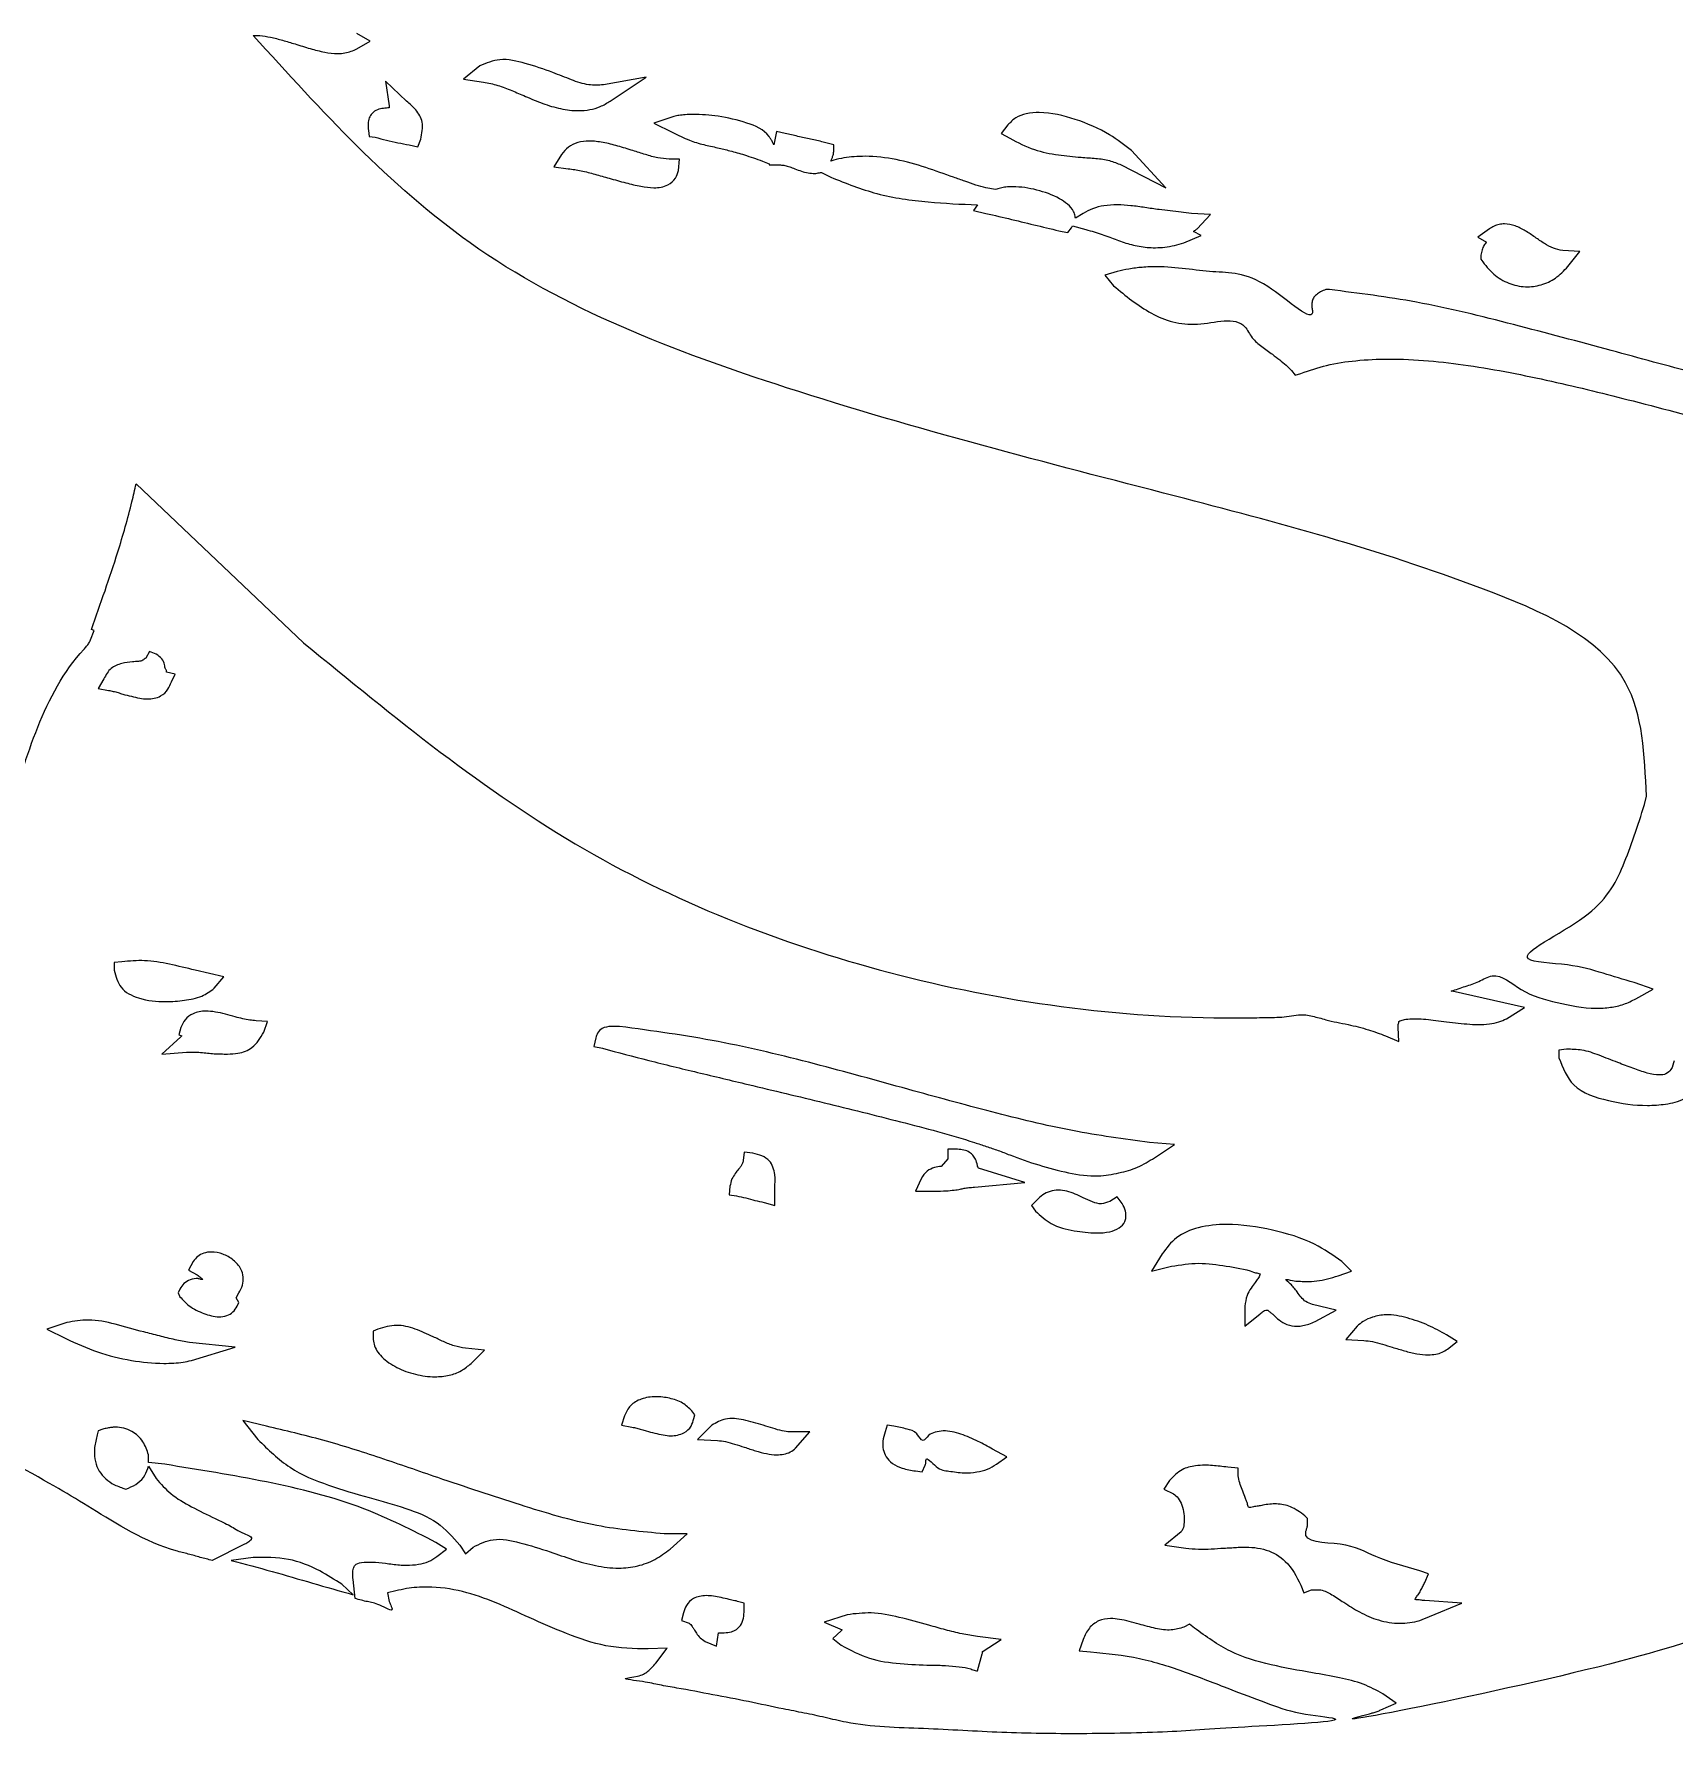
# Model space of a CAD drawing. Header units: inches. Extents: x 0.01 to 3.99, y 0.01 to 4.99.
# Drawn here: x 1.3158 to 1.5963, y 1.1398 to 1.4304 of the extents above; entities that cross this region are included whole.
import ezdxf

# ---------------------------------------------------------------- set-up
doc = ezdxf.new("R2010")
doc.units = ezdxf.units.IN
doc.layers.add('Logo', color=7, linetype='CONTINUOUS')

msp = doc.modelspace()

# ---------------------------------------------------------------- linework, layer by layer
at = {"layer": 'Logo', "color": 7}
for points in [[(1.35332, 1.430148), (1.354459, 1.430148)], [(1.371056, 1.42787), (1.373334, 1.429172), (1.371056, 1.430474)], [(1.392047, 1.424941), (1.38928, 1.422663), (1.392697, 1.422175)], [(1.379518, 1.418921), (1.375938, 1.422338), (1.376589, 1.418107), (1.376589, 1.417782)], [(1.414339, 1.418921), (1.420522, 1.422989), (1.4132, 1.421687)], [(1.425241, 1.416317), (1.421824, 1.415178), (1.425078, 1.413551)], [(1.373009, 1.413877), (1.373172, 1.4129), (1.374148, 1.412738)], [(1.380006, 1.411436), (1.38147, 1.411111), (1.381958, 1.412412)], [(1.444278, 1.413389), (1.442814, 1.413714), (1.442326, 1.411436)], [(1.482354, 1.414853), (1.481215, 1.413389)], [(1.481215, 1.413389), (1.482679, 1.412575)], [(1.40604, 1.409809), (1.404738, 1.407694), (1.407179, 1.407368)], [(1.452577, 1.410297), (1.452577, 1.411436), (1.450787, 1.411924)], [(1.501717, 1.408019), (1.509365, 1.404114), (1.503507, 1.41046)], [(1.426217, 1.408995), (1.424427, 1.408995)], [(1.426054, 1.407043), (1.426217, 1.408995)], [(1.440373, 1.40867), (1.441512, 1.408182), (1.441512, 1.408019), (1.443465, 1.408019)], [(1.450462, 1.406717), (1.452089, 1.405904)], [(1.452577, 1.408833), (1.452089, 1.40867)], [(1.480238, 1.403788), (1.478611, 1.404114)], [(1.477147, 1.401185), (1.476496, 1.400209), (1.478611, 1.39972)], [(1.495208, 1.39972), (1.493907, 1.398907)], [(1.514734, 1.397117), (1.517012, 1.399558), (1.513758, 1.39972)], [(1.491629, 1.396629), (1.492605, 1.396466), (1.493256, 1.39728), (1.493418, 1.397605), (1.495696, 1.396954)], [(1.512456, 1.394676), (1.515385, 1.395978), (1.514083, 1.396629)], [(1.564688, 1.397117), (1.562735, 1.395653), (1.5642, 1.394839)], [(1.563223, 1.392561), (1.563223, 1.39191), (1.563549, 1.391422)], [(1.578356, 1.390934), (1.580146, 1.393212), (1.577217, 1.393375)], [(1.501066, 1.389795), (1.498951, 1.389144), (1.500415, 1.387354)], [(1.537352, 1.386703), (1.537026, 1.386703), (1.536701, 1.386703)], [(1.530843, 1.372872), (1.531494, 1.372059), (1.53247, 1.372384)], [(1.333306, 1.353509), (1.361944, 1.326336)], [(1.325496, 1.326824), (1.326147, 1.328451), (1.325659, 1.328614)], [(1.336723, 1.324383), (1.335584, 1.324871), (1.334933, 1.323732)], [(1.327774, 1.320153), (1.326798, 1.318525)], [(1.339327, 1.319664), (1.339978, 1.320966), (1.338513, 1.321292)], [(1.326798, 1.318525), (1.328588, 1.3182)], [(1.591211, 1.298674), (1.591536, 1.300139)], [(1.330866, 1.271826), (1.329564, 1.271663), (1.329564, 1.270362)], [(1.346649, 1.26727), (1.348276, 1.269223), (1.343395, 1.270362)], [(1.589746, 1.26548), (1.592675, 1.267107), (1.589421, 1.268246)], [(1.567617, 1.262063), (1.570708, 1.264016), (1.558342, 1.266782), (1.558179, 1.266782)], [(1.35511, 1.259785), (1.355761, 1.261575), (1.353808, 1.261738)], [(1.340954, 1.260599), (1.340628, 1.259297), (1.341117, 1.259134), (1.340954, 1.258971), (1.3377, 1.256043), (1.34193, 1.256368)], [(1.411898, 1.258809), (1.411573, 1.257344), (1.413037, 1.257019)], [(1.415966, 1.260761), (1.415315, 1.260761), (1.414501, 1.260761)], [(1.546952, 1.259134), (1.54923, 1.258158), (1.549067, 1.260599)], [(1.577868, 1.256856), (1.576566, 1.256693), (1.576566, 1.255392)], [(1.507412, 1.238307), (1.510829, 1.240585), (1.506598, 1.24091)], [(1.438746, 1.23912), (1.437282, 1.239283), (1.437119, 1.237818)], [(1.47373, 1.239771), (1.472103, 1.239771), (1.472103, 1.238144), (1.470964, 1.236842)], [(1.485283, 1.234076), (1.47731, 1.236517)], [(1.434841, 1.233425), (1.434678, 1.231961), (1.43598, 1.231798)], [(1.440699, 1.230659), (1.442488, 1.230171), (1.442488, 1.232123), (1.442488, 1.2331)], [(1.467547, 1.234727), (1.46657, 1.232612), (1.469825, 1.232612)], [(1.476659, 1.233262), (1.485283, 1.234076)], [(1.487235, 1.230984), (1.486422, 1.230171), (1.487073, 1.229195)], [(1.50188, 1.230496), (1.501066, 1.231635), (1.499764, 1.230822)], [(1.343069, 1.220571), (1.342256, 1.219106), (1.34372, 1.218293)], [(1.508714, 1.221872), (1.506924, 1.218943)], [(1.538816, 1.21813), (1.541094, 1.218943), (1.539467, 1.220571)], [(1.506924, 1.218943), (1.510341, 1.219757)], [(1.525473, 1.218455), (1.525311, 1.217967)], [(1.340791, 1.215852), (1.340466, 1.215201), (1.340791, 1.21455)], [(1.350391, 1.214387), (1.35088, 1.215201)], [(1.350554, 1.212923), (1.35088, 1.213574), (1.350391, 1.214387), (1.350391, 1.214387)], [(1.52287, 1.212923), (1.52287, 1.209506), (1.525473, 1.211621)], [(1.534911, 1.210319), (1.538491, 1.212272), (1.534423, 1.213248)], [(1.321428, 1.210157), (1.318011, 1.209018), (1.321265, 1.207391)], [(1.374636, 1.209018), (1.373822, 1.208692), (1.373822, 1.207553)], [(1.54207, 1.209506), (1.540118, 1.207228), (1.543209, 1.207065)], [(1.350229, 1.205926), (1.342418, 1.20674)], [(1.342744, 1.203648), (1.350229, 1.205926)], [(1.557528, 1.205601), (1.559156, 1.206902), (1.557366, 1.208041)], [(1.390582, 1.20316), (1.39286, 1.205438), (1.389606, 1.205763)], [(1.428658, 1.193722), (1.42882, 1.194373), (1.428332, 1.195024)], [(1.327611, 1.191933), (1.326798, 1.191607), (1.326635, 1.190956)], [(1.355598, 1.192421), (1.35153, 1.193397), (1.354134, 1.190143)], [(1.416779, 1.194211), (1.416291, 1.192583), (1.418081, 1.192258)], [(1.431749, 1.192583), (1.429309, 1.190143), (1.432726, 1.18998)], [(1.448509, 1.191444), (1.445092, 1.191444)], [(1.446068, 1.188678), (1.448509, 1.191444)], [(1.462828, 1.192421), (1.461689, 1.192583), (1.461363, 1.191444)], [(1.482191, 1.187214), (1.47975, 1.188516)], [(1.338188, 1.185912), (1.335422, 1.186238), (1.335422, 1.187539)], [(1.335422, 1.185587), (1.336723, 1.183471)], [(1.46657, 1.184773), (1.467709, 1.18461), (1.468198, 1.185749)], [(1.480401, 1.185912), (1.482191, 1.187214)], [(1.510015, 1.183146), (1.509039, 1.181682), (1.510666, 1.180868)], [(1.521731, 1.18396), (1.521731, 1.185261), (1.519941, 1.185424)], [(1.331028, 1.181844), (1.331516, 1.181682), (1.332005, 1.181844)], [(1.533609, 1.175986), (1.533609, 1.176637), (1.533121, 1.177126)], [(1.427519, 1.174034), (1.423613, 1.174034)], [(1.42459, 1.17143), (1.427519, 1.174034)], [(1.511968, 1.174359), (1.509202, 1.172081), (1.512782, 1.171593)], [(1.351856, 1.172244), (1.346324, 1.169478)], [(1.384724, 1.170129), (1.386352, 1.17143), (1.384562, 1.172569)], [(1.38863, 1.172081), (1.389606, 1.170617), (1.390908, 1.171756)], [(1.35332, 1.169966), (1.349578, 1.169478)], [(1.370405, 1.16362), (1.368453, 1.16541)], [(1.370731, 1.162969), (1.370405, 1.166224)], [(1.53247, 1.165247), (1.532958, 1.163946), (1.53426, 1.164434)], [(1.553623, 1.165735), (1.554274, 1.1672), (1.55281, 1.167688)], [(1.377728, 1.164271), (1.376263, 1.163946), (1.376589, 1.162481)], [(1.437282, 1.161017), (1.437282, 1.162156), (1.436143, 1.162481)], [(1.559969, 1.162156), (1.553623, 1.162644)], [(1.426868, 1.160529), (1.426542, 1.159227), (1.427844, 1.158739)], [(1.454855, 1.160203), (1.45095, 1.158901), (1.454041, 1.1576), (1.453879, 1.157437), (1.452414, 1.156135), (1.453879, 1.154996)], [(1.554437, 1.159878), (1.559969, 1.162156)], [(1.43061, 1.155647), (1.432563, 1.154833), (1.432888, 1.157111), (1.433865, 1.157111)], [(1.514246, 1.157925), (1.513432, 1.158576), (1.512456, 1.158088)], [(1.422149, 1.151905), (1.424102, 1.154508), (1.420847, 1.154345)], [(1.47796, 1.153857), (1.481215, 1.155972), (1.477147, 1.156461)], [(1.495208, 1.155972), (1.494557, 1.15402), (1.49651, 1.153857)], [(1.477147, 1.150603), (1.47796, 1.153532)], [(1.546138, 1.143932), (1.548742, 1.145071), (1.546464, 1.146698)]]:
    msp.add_lwpolyline(points, dxfattribs=at)
for points in [[(1.379518, 1.418921)], [(1.399857, 1.419735)], [(1.350229, 1.262388)], [(1.507412, 1.238307)], [(1.50188, 1.230496)], [(1.54207, 1.209506)], [(1.338025, 1.20316)], [(1.35332, 1.169966)], [(1.437282, 1.161017)], [(1.47796, 1.153857)]]:
    msp.add_lwpolyline(points, close=True, dxfattribs=at)
for points, knots in [([(1.386514, 1.530544), (1.386463, 1.530638), (1.386369, 1.53081), (1.386201, 1.531021), (1.384754, 1.532422), (1.392302, 1.529904), (1.395461, 1.52908), (1.399418, 1.527447), (1.40216, 1.526303), (1.404224, 1.525473), (1.41172, 1.522688), (1.42549, 1.518991), (1.445567, 1.514572), (1.465411, 1.510871), (1.484082, 1.507426), (1.500776, 1.503869), (1.51669, 1.499821), (1.532744, 1.492734), (1.552984, 1.487261), (1.587397, 1.47896), (1.636255, 1.465623), (1.67241, 1.45349), (1.736041, 1.41252), (1.700422, 1.4229), (1.684468, 1.425839), (1.67226, 1.428481), (1.66606, 1.429823)], [0, 0, 0, 0, 0.000321, 0.000583, 0.000818, 0.006044, 0.010877, 0.015603, 0.01773, 0.019923, 0.022252, 0.041737, 0.062576, 0.083949, 0.102283, 0.119526, 0.135178, 0.151411, 0.172055, 0.197747, 0.25909, 0.311328, 0.355727, 0.373283, 0.391342, 0.409982, 0.409982, 0.409982, 0.409982]), ([(1.591536, 1.300139), (1.591235, 1.307135), (1.590489, 1.324464), (1.554183, 1.340128), (1.507165, 1.352453), (1.44733, 1.367717), (1.390086, 1.38958), (1.364956, 1.41731), (1.35332, 1.430148)], [0, 0, 0, 0, 0.019688, 0.048767, 0.103812, 0.172827, 0.232333, 0.28364, 0.28364, 0.28364, 0.28364]), ([(1.354459, 1.430148), (1.355066, 1.430057), (1.356376, 1.429858), (1.358375, 1.429316), (1.360632, 1.428645), (1.36301, 1.42789), (1.36544, 1.42727), (1.367446, 1.427), (1.368976, 1.427118), (1.370073, 1.42741), (1.370731, 1.427718), (1.371056, 1.42787)], [0, 0, 0, 0, 0.00184, 0.003972, 0.006203, 0.008905, 0.011454, 0.013727, 0.014936, 0.016034, 0.017111, 0.017111, 0.017111, 0.017111]), ([(1.4132, 1.421687), (1.412364, 1.421656), (1.410486, 1.421587), (1.407611, 1.422566), (1.404091, 1.424046), (1.400088, 1.425358), (1.395701, 1.426429), (1.393178, 1.425402), (1.392047, 1.424941)], [0, 0, 0, 0, 0.002489, 0.005599, 0.008974, 0.013955, 0.018368, 0.021952, 0.021952, 0.021952, 0.021952]), ([(1.392697, 1.422175), (1.393516, 1.422013), (1.395172, 1.421684), (1.397529, 1.420743), (1.399084, 1.420069), (1.399857, 1.419735)], [0, 0, 0, 0, 0.002498, 0.005055, 0.007585, 0.007585, 0.007585, 0.007585]), ([(1.381958, 1.412412), (1.38217, 1.4134), (1.382552, 1.415178), (1.38125, 1.417489), (1.380083, 1.418453), (1.379518, 1.418921)], [0, 0, 0, 0, 0.002926, 0.005268, 0.007473, 0.007473, 0.007473, 0.007473]), ([(1.399857, 1.419735), (1.400842, 1.419312), (1.4028, 1.418471), (1.405839, 1.417558), (1.408569, 1.41721), (1.410863, 1.4174), (1.412711, 1.417921), (1.413791, 1.418584), (1.414339, 1.418921)], [0, 0, 0, 0, 0.003214, 0.00639, 0.009494, 0.0114, 0.013267, 0.015187, 0.015187, 0.015187, 0.015187]), ([(1.376589, 1.417782), (1.376252, 1.417748), (1.375574, 1.417679), (1.374507, 1.417535), (1.373664, 1.416893), (1.373092, 1.416044), (1.372909, 1.415002), (1.372974, 1.414274), (1.373009, 1.413877)], [0, 0, 0, 0, 0.001018, 0.002054, 0.003168, 0.004074, 0.005071, 0.006265, 0.006265, 0.006265, 0.006265]), ([(1.442326, 1.411436), (1.44226, 1.411601), (1.442124, 1.411941), (1.441828, 1.412417), (1.440849, 1.413998), (1.437487, 1.415405), (1.433091, 1.416391), (1.429498, 1.416685), (1.427262, 1.416617), (1.426176, 1.416495), (1.425533, 1.416373), (1.425241, 1.416317)], [0, 0, 0, 0, 0.000532, 0.001096, 0.001679, 0.006083, 0.011146, 0.015472, 0.016787, 0.017855, 0.018748, 0.018748, 0.018748, 0.018748]), ([(1.503507, 1.41046), (1.50228, 1.411408), (1.499353, 1.413671), (1.493992, 1.415922), (1.48907, 1.417147), (1.485595, 1.416853), (1.483657, 1.416194), (1.48278, 1.415291), (1.482354, 1.414853)], [0, 0, 0, 0, 0.004634, 0.01106, 0.017325, 0.01956, 0.02148, 0.02329, 0.02329, 0.02329, 0.02329]), ([(1.374148, 1.412738), (1.374798, 1.412576), (1.376097, 1.412252), (1.378045, 1.411794), (1.379354, 1.411555), (1.380006, 1.411436)], [0, 0, 0, 0, 0.002011, 0.004014, 0.006002, 0.006002, 0.006002, 0.006002]), ([(1.425078, 1.413551), (1.426005, 1.413095), (1.427703, 1.41226), (1.43029, 1.411441), (1.432638, 1.410991), (1.434957, 1.410398), (1.437528, 1.409704), (1.439356, 1.40904), (1.440373, 1.40867)], [0, 0, 0, 0, 0.003096, 0.005671, 0.008109, 0.010264, 0.012849, 0.016095, 0.016095, 0.016095, 0.016095]), ([(1.450787, 1.411924), (1.450068, 1.412088), (1.448619, 1.412417), (1.446447, 1.412895), (1.444997, 1.413225), (1.444278, 1.413389)], [0, 0, 0, 0, 0.002212, 0.004459, 0.006671, 0.006671, 0.006671, 0.006671]), ([(1.482679, 1.412575), (1.484057, 1.411858), (1.486684, 1.410491), (1.490895, 1.409682), (1.494427, 1.409336), (1.497348, 1.409159), (1.499684, 1.408873), (1.501062, 1.408294), (1.501717, 1.408019)], [0, 0, 0, 0, 0.004633, 0.008838, 0.012747, 0.015285, 0.017629, 0.01975, 0.01975, 0.01975, 0.01975]), ([(1.424427, 1.408995), (1.42378, 1.409053), (1.422407, 1.409176), (1.420366, 1.409794), (1.418098, 1.410506), (1.415697, 1.411257), (1.413212, 1.411882), (1.410901, 1.412176), (1.408858, 1.411936), (1.407153, 1.411162), (1.406408, 1.410256), (1.40604, 1.409809)], [0, 0, 0, 0, 0.001943, 0.004125, 0.006373, 0.00908, 0.01167, 0.014057, 0.016021, 0.017784, 0.019502, 0.019502, 0.019502, 0.019502]), ([(1.452089, 1.40867), (1.452154, 1.408835), (1.452288, 1.409175), (1.452521, 1.4097), (1.452558, 1.410093), (1.452577, 1.410297)], [0, 0, 0, 0, 0.000533, 0.001099, 0.001708, 0.001708, 0.001708, 0.001708]), ([(1.478611, 1.404114), (1.478034, 1.404259), (1.476817, 1.404564), (1.474997, 1.405239), (1.47214, 1.406223), (1.468274, 1.40764), (1.463254, 1.409058), (1.459101, 1.409545), (1.456116, 1.409448), (1.454314, 1.409255), (1.453159, 1.408974), (1.452577, 1.408833)], [0, 0, 0, 0, 0.001785, 0.003761, 0.005818, 0.010851, 0.016111, 0.021439, 0.023302, 0.025067, 0.026863, 0.026863, 0.026863, 0.026863]), ([(1.407179, 1.407368), (1.40792, 1.407268), (1.409465, 1.40706), (1.411776, 1.406405), (1.414316, 1.405705), (1.416928, 1.404967), (1.419469, 1.404343), (1.421887, 1.404002), (1.424086, 1.404319), (1.425556, 1.405617), (1.425901, 1.406604), (1.426054, 1.407043)], [0, 0, 0, 0, 0.002239, 0.004671, 0.007192, 0.010148, 0.012815, 0.015028, 0.017479, 0.019203, 0.020584, 0.020584, 0.020584, 0.020584]), ([(1.443465, 1.408019), (1.443713, 1.407995), (1.444256, 1.407941), (1.445066, 1.407686), (1.446004, 1.407336), (1.447021, 1.406916), (1.448169, 1.406635), (1.449088, 1.406528), (1.449743, 1.40658), (1.450115, 1.406682), (1.450351, 1.406706), (1.450462, 1.406717)], [0, 0, 0, 0, 0.000748, 0.001631, 0.002536, 0.003753, 0.004927, 0.00607, 0.006512, 0.006888, 0.007222, 0.007222, 0.007222, 0.007222]), ([(1.452089, 1.405904), (1.454683, 1.404873), (1.46004, 1.402745), (1.468579, 1.401563), (1.474342, 1.401309), (1.477147, 1.401185)], [0, 0, 0, 0, 0.008347, 0.017239, 0.025666, 0.025666, 0.025666, 0.025666]), ([(1.493907, 1.398907), (1.493895, 1.39903), (1.493869, 1.399294), (1.493746, 1.399673), (1.493221, 1.400931), (1.490933, 1.402545), (1.487352, 1.403858), (1.484175, 1.404332), (1.482077, 1.40425), (1.481088, 1.404094), (1.480513, 1.403887), (1.480238, 1.403788)], [0, 0, 0, 0, 0.000371, 0.000792, 0.001192, 0.004443, 0.008579, 0.012763, 0.013921, 0.014875, 0.01575, 0.01575, 0.01575, 0.01575]), ([(1.513758, 1.39972), (1.513159, 1.399785), (1.511947, 1.399915), (1.51011, 1.400189), (1.508042, 1.400365), (1.505805, 1.400734), (1.503426, 1.40107), (1.501081, 1.401238), (1.498874, 1.401089), (1.49686, 1.400644), (1.49574, 1.400018), (1.495208, 1.39972)], [0, 0, 0, 0, 0.001808, 0.003655, 0.005571, 0.008031, 0.010451, 0.012781, 0.015065, 0.017078, 0.018897, 0.018897, 0.018897, 0.018897]), ([(1.478611, 1.39972), (1.480075, 1.399385), (1.482993, 1.398717), (1.487322, 1.397646), (1.490202, 1.396966), (1.491629, 1.396629)], [0, 0, 0, 0, 0.004504, 0.008981, 0.013379, 0.013379, 0.013379, 0.013379]), ([(1.577217, 1.393375), (1.576679, 1.393485), (1.575567, 1.393712), (1.57402, 1.394601), (1.572474, 1.395671), (1.570863, 1.396774), (1.569148, 1.397653), (1.567586, 1.397999), (1.566367, 1.397862), (1.565488, 1.397568), (1.564957, 1.397269), (1.564688, 1.397117)], [0, 0, 0, 0, 0.001637, 0.003384, 0.005291, 0.007293, 0.009234, 0.01105, 0.011983, 0.012885, 0.013809, 0.013809, 0.013809, 0.013809]), ([(1.495696, 1.396954), (1.496171, 1.396837), (1.497103, 1.396605), (1.498452, 1.396142), (1.500148, 1.395514), (1.502215, 1.3947), (1.504826, 1.394032), (1.507187, 1.393806), (1.509212, 1.393936), (1.510846, 1.394224), (1.511916, 1.394525), (1.512456, 1.394676)], [0, 0, 0, 0, 0.001465, 0.002881, 0.004274, 0.006892, 0.009539, 0.012334, 0.013965, 0.015616, 0.017299, 0.017299, 0.017299, 0.017299]), ([(1.514083, 1.396629), (1.51415, 1.396685), (1.514292, 1.396803), (1.514526, 1.396943), (1.514667, 1.397061), (1.514734, 1.397117)], [0, 0, 0, 0, 0.000262, 0.000552, 0.000814, 0.000814, 0.000814, 0.000814]), ([(1.5642, 1.394839), (1.564045, 1.394648), (1.563713, 1.39424), (1.563406, 1.393449), (1.563287, 1.392868), (1.563223, 1.392561)], [0, 0, 0, 0, 0.000733, 0.00157, 0.002511, 0.002511, 0.002511, 0.002511]), ([(1.536701, 1.386703), (1.536402, 1.38659), (1.535837, 1.386376), (1.535137, 1.385858), (1.534535, 1.385301), (1.534342, 1.384542), (1.53428, 1.383837), (1.535106, 1.38024), (1.525176, 1.389936), (1.517889, 1.389329), (1.510179, 1.390756), (1.505401, 1.390542), (1.503107, 1.390283), (1.501714, 1.38995), (1.501066, 1.389795)], [0, 0, 0, 0, 0.000953, 0.0018, 0.002611, 0.003339, 0.004069, 0.00477, 0.013441, 0.02318, 0.032698, 0.035304, 0.037599, 0.039598, 0.039598, 0.039598, 0.039598]), ([(1.563549, 1.391422), (1.564234, 1.390593), (1.565553, 1.388997), (1.568275, 1.387528), (1.571127, 1.387037), (1.5739, 1.387481), (1.576417, 1.388799), (1.577692, 1.390203), (1.578356, 1.390934)], [0, 0, 0, 0, 0.003202, 0.006163, 0.009054, 0.01174, 0.014449, 0.017394, 0.017394, 0.017394, 0.017394]), ([(1.500415, 1.387354), (1.502502, 1.385647), (1.506707, 1.382206), (1.514335, 1.379787), (1.522153, 1.382544), (1.523992, 1.378343), (1.525782, 1.376961), (1.527407, 1.375779), (1.528796, 1.374736), (1.529925, 1.373858), (1.530545, 1.373192), (1.530843, 1.372872)], [0, 0, 0, 0, 0.007982, 0.016087, 0.024198, 0.026457, 0.0287, 0.030941, 0.032495, 0.033912, 0.035221, 0.035221, 0.035221, 0.035221]), ([(1.625381, 1.368642), (1.625092, 1.368587), (1.624481, 1.36847), (1.623504, 1.368346), (1.619549, 1.368206), (1.611615, 1.369589), (1.599367, 1.37249), (1.58478, 1.376514), (1.568908, 1.380741), (1.55293, 1.384741), (1.542326, 1.386077), (1.537352, 1.386703)], [0, 0, 0, 0, 0.000882, 0.001866, 0.002951, 0.012741, 0.025798, 0.0408, 0.058096, 0.075104, 0.090133, 0.090133, 0.090133, 0.090133]), ([(1.53247, 1.372384), (1.533921, 1.372879), (1.536974, 1.373921), (1.542027, 1.37466), (1.550134, 1.375024), (1.561381, 1.373912), (1.575286, 1.371162), (1.590083, 1.367499), (1.605603, 1.363381), (1.621795, 1.358615), (1.639229, 1.353223), (1.657744, 1.347813), (1.676648, 1.341215), (1.690373, 1.340739), (1.696317, 1.337464), (1.696884, 1.3374), (1.697263, 1.3374), (1.697464, 1.3374)], [0, 0, 0, 0, 0.004592, 0.00966, 0.015247, 0.028917, 0.043409, 0.057763, 0.074635, 0.09158, 0.108392, 0.129385, 0.149422, 0.168495, 0.169039, 0.169576, 0.170179, 0.170179, 0.170179, 0.170179]), ([(1.325659, 1.328614), (1.327218, 1.333013), (1.329772, 1.340215), (1.332172, 1.348572), (1.333072, 1.35249), (1.333306, 1.353509)], [0, 0, 0, 0, 0.014, 0.022921, 0.02606, 0.02606, 0.02606, 0.02606]), ([(1.307597, 1.19779), (1.306924, 1.197978), (1.305519, 1.198369), (1.303368, 1.199133), (1.300393, 1.200123), (1.296711, 1.20155), (1.292279, 1.203074), (1.28484, 1.202829), (1.278397, 1.211683), (1.269768, 1.218902), (1.248633, 1.236075), (1.296331, 1.261258), (1.311223, 1.293058), (1.317436, 1.317847), (1.324839, 1.325713), (1.32524, 1.326252), (1.325415, 1.326644), (1.325496, 1.326824)], [0, 0, 0, 0, 0.002096, 0.004373, 0.006845, 0.011501, 0.016229, 0.020845, 0.032896, 0.04496, 0.057036, 0.103625, 0.143019, 0.174013, 0.174726, 0.175422, 0.176012, 0.176012, 0.176012, 0.176012]), ([(1.361944, 1.326336), (1.377381, 1.313658), (1.407857, 1.288629), (1.4639, 1.267067), (1.504434, 1.261842), (1.526633, 1.262285), (1.529994, 1.26232), (1.53259, 1.262913), (1.534431, 1.262505), (1.535567, 1.262229), (1.537568, 1.261628), (1.540427, 1.261141), (1.543873, 1.260285), (1.545975, 1.259499), (1.546952, 1.259134)], [0, 0, 0, 0, 0.059591, 0.117653, 0.177406, 0.18089, 0.184232, 0.18751, 0.188668, 0.189842, 0.191025, 0.194928, 0.198531, 0.201657, 0.201657, 0.201657, 0.201657]), ([(1.334933, 1.323732), (1.334781, 1.323588), (1.334432, 1.323258), (1.333598, 1.323107), (1.332388, 1.323098), (1.330796, 1.322846), (1.32881, 1.322106), (1.328131, 1.320826), (1.327774, 1.320153)], [0, 0, 0, 0, 0.000617, 0.001416, 0.002442, 0.004273, 0.006263, 0.00847, 0.00847, 0.00847, 0.00847]), ([(1.338513, 1.321292), (1.338511, 1.321322), (1.338506, 1.321419), (1.338478, 1.321596), (1.338213, 1.321943), (1.338198, 1.322691), (1.33772, 1.323683), (1.337074, 1.324137), (1.336723, 1.324383)], [0, 0, 0, 0, 0.000091, 0.000294, 0.000523, 0.001368, 0.002436, 0.003701, 0.003701, 0.003701, 0.003701]), ([(1.328588, 1.3182), (1.328859, 1.318145), (1.329404, 1.318034), (1.330227, 1.317845), (1.331222, 1.317451), (1.332477, 1.317213), (1.33387, 1.316849), (1.335556, 1.316647), (1.337388, 1.316987), (1.338793, 1.318246), (1.339162, 1.319226), (1.339327, 1.319664)], [0, 0, 0, 0, 0.000831, 0.00167, 0.002529, 0.004031, 0.005488, 0.006845, 0.009114, 0.010833, 0.012227, 0.012227, 0.012227, 0.012227]), ([(1.589421, 1.268246), (1.587631, 1.268791), (1.583795, 1.26996), (1.578534, 1.271523), (1.566229, 1.271778), (1.583021, 1.279234), (1.587733, 1.287863), (1.590051, 1.295069), (1.591211, 1.298674)], [0, 0, 0, 0, 0.005498, 0.011789, 0.018543, 0.030456, 0.041485, 0.052524, 0.052524, 0.052524, 0.052524]), ([(1.329564, 1.270362), (1.329831, 1.269304), (1.330397, 1.267061), (1.334095, 1.265246), (1.337863, 1.264878), (1.3415, 1.265161), (1.344443, 1.265691), (1.345967, 1.266782), (1.346649, 1.26727)], [0, 0, 0, 0, 0.003132, 0.006645, 0.011317, 0.014525, 0.017597, 0.020088, 0.020088, 0.020088, 0.020088]), ([(1.343395, 1.270362), (1.341932, 1.270722), (1.339079, 1.271426), (1.334879, 1.272156), (1.332155, 1.271932), (1.330866, 1.271826)], [0, 0, 0, 0, 0.004524, 0.008827, 0.012693, 0.012693, 0.012693, 0.012693]), ([(1.558179, 1.266782), (1.558978, 1.26706), (1.560558, 1.26761), (1.562893, 1.268343), (1.566106, 1.270308), (1.570387, 1.266278), (1.576249, 1.264817), (1.5815, 1.263692), (1.585359, 1.263958), (1.587695, 1.264451), (1.58907, 1.265141), (1.589746, 1.26548)], [0, 0, 0, 0, 0.002529, 0.005002, 0.007467, 0.012903, 0.019447, 0.026181, 0.028682, 0.031021, 0.033281, 0.033281, 0.033281, 0.033281]), ([(1.350229, 1.262388), (1.349674, 1.262552), (1.348562, 1.262879), (1.346881, 1.263247), (1.34502, 1.263447), (1.343128, 1.263156), (1.341626, 1.262026), (1.341168, 1.261052), (1.340954, 1.260599)], [0, 0, 0, 0, 0.001734, 0.003478, 0.005153, 0.007341, 0.009047, 0.010536, 0.010536, 0.010536, 0.010536]), ([(1.353808, 1.261738), (1.35345, 1.261761), (1.352678, 1.261812), (1.351489, 1.262077), (1.350658, 1.262282), (1.350229, 1.262388)], [0, 0, 0, 0, 0.001077, 0.002318, 0.003645, 0.003645, 0.003645, 0.003645]), ([(1.549067, 1.260599), (1.549069, 1.260771), (1.549071, 1.261044), (1.549191, 1.26135), (1.549215, 1.261666), (1.549756, 1.261828), (1.550565, 1.262042), (1.551885, 1.26208), (1.553442, 1.262019), (1.555133, 1.261871), (1.556939, 1.26153), (1.558868, 1.261391), (1.560814, 1.261161), (1.56276, 1.261052), (1.56459, 1.26115), (1.566258, 1.26143), (1.567189, 1.261864), (1.567617, 1.262063)], [0, 0, 0, 0, 0.000508, 0.000808, 0.000993, 0.001395, 0.002239, 0.003676, 0.005238, 0.006951, 0.008749, 0.010748, 0.012747, 0.014629, 0.016585, 0.018244, 0.019654, 0.019654, 0.019654, 0.019654]), ([(1.34193, 1.256368), (1.342324, 1.256367), (1.343124, 1.256366), (1.34432, 1.256338), (1.345496, 1.256208), (1.346646, 1.256073), (1.347788, 1.256046), (1.349145, 1.256032), (1.350975, 1.256118), (1.353532, 1.257033), (1.354543, 1.258796), (1.35511, 1.259785)], [0, 0, 0, 0, 0.001181, 0.002399, 0.003586, 0.004731, 0.005871, 0.00701, 0.008799, 0.011386, 0.014694, 0.014694, 0.014694, 0.014694]), ([(1.414501, 1.260761), (1.413971, 1.260707), (1.413059, 1.260615), (1.412183, 1.259711), (1.411984, 1.259082), (1.411898, 1.258809)], [0, 0, 0, 0, 0.001549, 0.002666, 0.003521, 0.003521, 0.003521, 0.003521]), ([(1.506598, 1.24091), (1.502193, 1.241515), (1.493111, 1.242762), (1.479381, 1.24614), (1.464722, 1.250166), (1.449201, 1.25447), (1.432821, 1.258456), (1.421606, 1.25999), (1.415966, 1.260761)], [0, 0, 0, 0, 0.01333, 0.027484, 0.042366, 0.058945, 0.075812, 0.09288, 0.09288, 0.09288, 0.09288]), ([(1.413037, 1.257019), (1.415668, 1.256317), (1.421062, 1.254878), (1.429378, 1.252884), (1.43938, 1.250485), (1.450968, 1.247743), (1.463893, 1.244505), (1.473161, 1.242083), (1.478667, 1.240247), (1.480689, 1.239583), (1.483643, 1.238398), (1.487632, 1.237012), (1.492651, 1.235658), (1.497311, 1.234972), (1.501279, 1.235653), (1.504581, 1.236563), (1.506471, 1.237727), (1.507412, 1.238307)], [0, 0, 0, 0, 0.008168, 0.016748, 0.025653, 0.039026, 0.052469, 0.065636, 0.067736, 0.069882, 0.072019, 0.077281, 0.082531, 0.087639, 0.091214, 0.094538, 0.097837, 0.097837, 0.097837, 0.097837]), ([(1.576566, 1.255392), (1.57724, 1.253671), (1.578738, 1.249843), (1.585194, 1.247894), (1.590471, 1.247099), (1.594929, 1.247414), (1.598, 1.248148), (1.600361, 1.249869), (1.600599, 1.251955), (1.600223, 1.253783), (1.599365, 1.254897), (1.598858, 1.255554)], [0, 0, 0, 0, 0.005295, 0.011774, 0.018498, 0.021611, 0.02503, 0.028079, 0.029402, 0.031106, 0.033559, 0.033559, 0.033559, 0.033559]), ([(1.596255, 1.254904), (1.59614, 1.254375), (1.595943, 1.253471), (1.594936, 1.252557), (1.593438, 1.252379), (1.591526, 1.25278), (1.589168, 1.253606), (1.586446, 1.254651), (1.583589, 1.255799), (1.580679, 1.256832), (1.578755, 1.256849), (1.577868, 1.256856)], [0, 0, 0, 0, 0.00159, 0.002717, 0.003802, 0.005973, 0.008536, 0.011296, 0.014712, 0.017805, 0.020449, 0.020449, 0.020449, 0.020449]), ([(1.442488, 1.2331), (1.44254, 1.233865), (1.442647, 1.235466), (1.441759, 1.238272), (1.439817, 1.238818), (1.438746, 1.23912)], [0, 0, 0, 0, 0.00232, 0.004855, 0.007974, 0.007974, 0.007974, 0.007974]), ([(1.47731, 1.236517), (1.477299, 1.236572), (1.477277, 1.236687), (1.47718, 1.236834), (1.477087, 1.237324), (1.476836, 1.23823), (1.47574, 1.23956), (1.474472, 1.239693), (1.47373, 1.239771)], [0, 0, 0, 0, 0.000168, 0.000349, 0.000517, 0.001649, 0.00317, 0.005317, 0.005317, 0.005317, 0.005317]), ([(1.437119, 1.237818), (1.437068, 1.237629), (1.436973, 1.237274), (1.436703, 1.236767), (1.436221, 1.236286), (1.435705, 1.235588), (1.435083, 1.234654), (1.434926, 1.233859), (1.434841, 1.233425)], [0, 0, 0, 0, 0.000587, 0.001102, 0.0017, 0.002615, 0.00371, 0.005021, 0.005021, 0.005021, 0.005021]), ([(1.470964, 1.236842), (1.470583, 1.236782), (1.46975, 1.23665), (1.468396, 1.236096), (1.467847, 1.235211), (1.467547, 1.234727)], [0, 0, 0, 0, 0.001161, 0.002538, 0.004203, 0.004203, 0.004203, 0.004203]), ([(1.469825, 1.232612), (1.470494, 1.232616), (1.471618, 1.232624), (1.473082, 1.232761), (1.474106, 1.232894), (1.474916, 1.233114), (1.475732, 1.23324), (1.476327, 1.233254), (1.476659, 1.233262)], [0, 0, 0, 0, 0.002007, 0.003369, 0.004411, 0.005098, 0.005885, 0.00688, 0.00688, 0.00688, 0.00688]), ([(1.499764, 1.230822), (1.499302, 1.230647), (1.498336, 1.230281), (1.496732, 1.230748), (1.495293, 1.231427), (1.493865, 1.232128), (1.49246, 1.232624), (1.490996, 1.232847), (1.489561, 1.232633), (1.488249, 1.232011), (1.487577, 1.231331), (1.487235, 1.230984)], [0, 0, 0, 0, 0.001447, 0.003022, 0.004786, 0.006275, 0.007776, 0.009247, 0.010667, 0.012066, 0.013517, 0.013517, 0.013517, 0.013517]), ([(1.43598, 1.231798), (1.436509, 1.23168), (1.43756, 1.231447), (1.439119, 1.23101), (1.440169, 1.230777), (1.440699, 1.230659)], [0, 0, 0, 0, 0.001627, 0.003228, 0.004855, 0.004855, 0.004855, 0.004855]), ([(1.487073, 1.229195), (1.487928, 1.228406), (1.489806, 1.226674), (1.49361, 1.225792), (1.496971, 1.225361), (1.499608, 1.225543), (1.501357, 1.226154), (1.502363, 1.227137), (1.502575, 1.22821), (1.50254, 1.229313), (1.502123, 1.230061), (1.50188, 1.230496)], [0, 0, 0, 0, 0.003437, 0.007553, 0.011357, 0.013646, 0.015398, 0.016858, 0.01757, 0.018626, 0.020096, 0.020096, 0.020096, 0.020096]), ([(1.539467, 1.220571), (1.537949, 1.221629), (1.534343, 1.224144), (1.527527, 1.226097), (1.520776, 1.227182), (1.515154, 1.226607), (1.51106, 1.224988), (1.509468, 1.222874), (1.508714, 1.221872)], [0, 0, 0, 0, 0.005523, 0.013115, 0.020994, 0.025887, 0.029994, 0.033694, 0.033694, 0.033694, 0.033694]), ([(1.35088, 1.215201), (1.351108, 1.215638), (1.351553, 1.216487), (1.351675, 1.217938), (1.351224, 1.219518), (1.349956, 1.220917), (1.348178, 1.221932), (1.346385, 1.222287), (1.344883, 1.222083), (1.343784, 1.221489), (1.343306, 1.220875), (1.343069, 1.220571)], [0, 0, 0, 0, 0.001468, 0.002853, 0.004251, 0.006283, 0.008329, 0.010321, 0.011644, 0.01281, 0.013958, 0.013958, 0.013958, 0.013958]), ([(1.34372, 1.218293), (1.343836, 1.218223), (1.34408, 1.218077), (1.344312, 1.217825), (1.344897, 1.217403), (1.344351, 1.217522), (1.344126, 1.217596), (1.343498, 1.217726), (1.342569, 1.217494), (1.341408, 1.216912), (1.340995, 1.216203), (1.340791, 1.215852)], [0, 0, 0, 0, 0.000388, 0.000819, 0.001275, 0.001597, 0.001891, 0.002106, 0.003467, 0.004684, 0.005877, 0.005877, 0.005877, 0.005877]), ([(1.510341, 1.219757), (1.511887, 1.220006), (1.515002, 1.220508), (1.519701, 1.219792), (1.522969, 1.219296), (1.524706, 1.218643), (1.525101, 1.218592), (1.525352, 1.2185), (1.525473, 1.218455)], [0, 0, 0, 0, 0.004668, 0.009404, 0.014154, 0.01454, 0.014953, 0.01534, 0.01534, 0.01534, 0.01534]), ([(1.525311, 1.217967), (1.525245, 1.217857), (1.525111, 1.21763), (1.524859, 1.217329), (1.524534, 1.216753), (1.523839, 1.216003), (1.523133, 1.214641), (1.522964, 1.213538), (1.52287, 1.212923)], [0, 0, 0, 0, 0.000385, 0.00079, 0.001174, 0.002361, 0.003836, 0.005692, 0.005692, 0.005692, 0.005692]), ([(1.534423, 1.213248), (1.534039, 1.213381), (1.533306, 1.213634), (1.532447, 1.214439), (1.531891, 1.2153), (1.531233, 1.216099), (1.530755, 1.216758), (1.529321, 1.217741), (1.531167, 1.217242), (1.532099, 1.217209), (1.53356, 1.217118), (1.53517, 1.217229), (1.537039, 1.217543), (1.538222, 1.217934), (1.538816, 1.21813)], [0, 0, 0, 0, 0.001207, 0.002304, 0.003437, 0.004317, 0.005294, 0.006322, 0.007472, 0.008617, 0.009757, 0.011665, 0.013526, 0.015402, 0.015402, 0.015402, 0.015402]), ([(1.340791, 1.21455), (1.341294, 1.214005), (1.342446, 1.212755), (1.344801, 1.211654), (1.347036, 1.211007), (1.348779, 1.211254), (1.349937, 1.211869), (1.35035, 1.212574), (1.350554, 1.212923)], [0, 0, 0, 0, 0.002208, 0.005057, 0.007679, 0.009039, 0.010257, 0.011449, 0.011449, 0.011449, 0.011449]), ([(1.350391, 1.214387), (1.350432, 1.214347), (1.350494, 1.214285), (1.350424, 1.214354), (1.350402, 1.214376), (1.350391, 1.214387)], [0, 0, 0, 0, 0.000102, 0.000153, 0.000205, 0.000205, 0.000205, 0.000205]), ([(1.525473, 1.211621), (1.525659, 1.211788), (1.525954, 1.212054), (1.526366, 1.21223), (1.526682, 1.212299), (1.526998, 1.212119), (1.52732, 1.211787), (1.52796, 1.211318), (1.528748, 1.210488), (1.530117, 1.209722), (1.531559, 1.209439), (1.532831, 1.209585), (1.533864, 1.209885), (1.53455, 1.21017), (1.534911, 1.210319)], [0, 0, 0, 0, 0.000743, 0.00118, 0.001333, 0.001692, 0.002179, 0.002745, 0.004055, 0.005599, 0.007371, 0.008359, 0.009416, 0.010587, 0.010587, 0.010587, 0.010587]), ([(1.342418, 1.20674), (1.341597, 1.206884), (1.339871, 1.207188), (1.337282, 1.207853), (1.333853, 1.208701), (1.329886, 1.209876), (1.325432, 1.210826), (1.322663, 1.210363), (1.321428, 1.210157)], [0, 0, 0, 0, 0.002502, 0.005255, 0.008016, 0.013091, 0.01772, 0.021449, 0.021449, 0.021449, 0.021449]), ([(1.389606, 1.205763), (1.388964, 1.20587), (1.387671, 1.206085), (1.385861, 1.206879), (1.383664, 1.207907), (1.381089, 1.209114), (1.377802, 1.209951), (1.375688, 1.209328), (1.374636, 1.209018)], [0, 0, 0, 0, 0.001945, 0.003915, 0.005894, 0.009226, 0.012492, 0.015726, 0.015726, 0.015726, 0.015726]), ([(1.557366, 1.208041), (1.556333, 1.208606), (1.554179, 1.209782), (1.5507, 1.211009), (1.547427, 1.211656), (1.54486, 1.211184), (1.543188, 1.210479), (1.542409, 1.2098), (1.54207, 1.209506)], [0, 0, 0, 0, 0.003523, 0.007348, 0.011062, 0.013339, 0.015086, 0.016425, 0.016425, 0.016425, 0.016425]), ([(1.321265, 1.207391), (1.323055, 1.206582), (1.326662, 1.204953), (1.33233, 1.203578), (1.336748, 1.2031), (1.33971, 1.203195), (1.341291, 1.203339), (1.342277, 1.203549), (1.342744, 1.203648)], [0, 0, 0, 0, 0.005879, 0.011851, 0.017414, 0.019144, 0.020738, 0.022168, 0.022168, 0.022168, 0.022168]), ([(1.373822, 1.207553), (1.373855, 1.207171), (1.373922, 1.206387), (1.37445, 1.205263), (1.375652, 1.20379), (1.377888, 1.202316), (1.381015, 1.201184), (1.384095, 1.20077), (1.38677, 1.201041), (1.388939, 1.201785), (1.390045, 1.202711), (1.390582, 1.20316)], [0, 0, 0, 0, 0.001145, 0.002345, 0.003653, 0.006814, 0.010217, 0.013582, 0.016031, 0.018243, 0.020328, 0.020328, 0.020328, 0.020328]), ([(1.543209, 1.207065), (1.543706, 1.207017), (1.544787, 1.206913), (1.5464, 1.206438), (1.548227, 1.205887), (1.550171, 1.205285), (1.552225, 1.204783), (1.55402, 1.204572), (1.555486, 1.204691), (1.556615, 1.204993), (1.557231, 1.205403), (1.557528, 1.205601)], [0, 0, 0, 0, 0.001494, 0.00325, 0.005025, 0.007225, 0.009354, 0.011364, 0.01261, 0.013754, 0.014819, 0.014819, 0.014819, 0.014819]), ([(1.428332, 1.195024), (1.427826, 1.195521), (1.426752, 1.196577), (1.42451, 1.197262), (1.422109, 1.197576), (1.419753, 1.197241), (1.417716, 1.196091), (1.417085, 1.194824), (1.416779, 1.194211)], [0, 0, 0, 0, 0.0021, 0.004462, 0.00684, 0.00935, 0.011499, 0.013516, 0.013516, 0.013516, 0.013516]), ([(1.346324, 1.169478), (1.345631, 1.169649), (1.344255, 1.16999), (1.342209, 1.1706), (1.335629, 1.172101), (1.32467, 1.179115), (1.316139, 1.184042), (1.293636, 1.196433), (1.299415, 1.194865), (1.3, 1.194693), (1.301406, 1.194327), (1.303444, 1.193745), (1.30643, 1.193695), (1.307766, 1.19492), (1.308411, 1.195512)], [0, 0, 0, 0, 0.00214, 0.004254, 0.006394, 0.022471, 0.038398, 0.054204, 0.054834, 0.055429, 0.056059, 0.059173, 0.061891, 0.06443, 0.06443, 0.06443, 0.06443]), ([(1.335422, 1.187539), (1.335157, 1.188318), (1.334609, 1.189927), (1.332563, 1.191795), (1.330473, 1.192328), (1.329053, 1.192221), (1.328351, 1.192086), (1.327866, 1.191986), (1.327611, 1.191933)], [0, 0, 0, 0, 0.002437, 0.005039, 0.007943, 0.008602, 0.009305, 0.010086, 0.010086, 0.010086, 0.010086]), ([(1.423613, 1.174034), (1.41975, 1.174379), (1.411377, 1.175128), (1.398563, 1.179069), (1.38629, 1.183115), (1.3751, 1.187033), (1.365374, 1.190126), (1.358815, 1.191666), (1.355598, 1.192421)], [0, 0, 0, 0, 0.011608, 0.025155, 0.04003, 0.050424, 0.060718, 0.070628, 0.070628, 0.070628, 0.070628]), ([(1.418081, 1.192258), (1.418352, 1.192203), (1.418898, 1.192092), (1.419721, 1.191903), (1.420716, 1.191509), (1.42197, 1.191271), (1.423363, 1.190907), (1.425048, 1.190706), (1.426863, 1.191038), (1.428261, 1.192294), (1.428536, 1.193283), (1.428658, 1.193722)], [0, 0, 0, 0, 0.000831, 0.00167, 0.002529, 0.004031, 0.005488, 0.006845, 0.009108, 0.010797, 0.012147, 0.012147, 0.012147, 0.012147]), ([(1.445092, 1.191444), (1.444647, 1.191494), (1.443658, 1.191603), (1.442159, 1.192083), (1.439965, 1.192765), (1.437335, 1.193526), (1.434163, 1.193976), (1.432501, 1.193017), (1.431749, 1.192583)], [0, 0, 0, 0, 0.001339, 0.002978, 0.004707, 0.008224, 0.011301, 0.013842, 0.013842, 0.013842, 0.013842]), ([(1.461363, 1.191444), (1.461197, 1.190928), (1.460884, 1.189955), (1.46098, 1.188473), (1.461476, 1.187087), (1.462639, 1.185933), (1.464415, 1.185122), (1.465799, 1.184898), (1.46657, 1.184773)], [0, 0, 0, 0, 0.001615, 0.00304, 0.004369, 0.005946, 0.007803, 0.010139, 0.010139, 0.010139, 0.010139]), ([(1.47975, 1.188516), (1.478928, 1.188964), (1.477168, 1.189923), (1.474396, 1.191121), (1.471862, 1.191759), (1.469945, 1.191445), (1.468755, 1.191027), (1.46778, 1.18937), (1.466802, 1.191522), (1.464968, 1.191981), (1.463594, 1.192263), (1.462828, 1.192421)], [0, 0, 0, 0, 0.002806, 0.006007, 0.009082, 0.010453, 0.011725, 0.012983, 0.01456, 0.016417, 0.018753, 0.018753, 0.018753, 0.018753]), ([(1.64149, 1.192258), (1.643625, 1.191515), (1.647878, 1.190035), (1.653867, 1.187931), (1.674347, 1.183816), (1.612827, 1.163), (1.602143, 1.153971), (1.529897, 1.1397), (1.544844, 1.143446), (1.5455, 1.143642), (1.545923, 1.143834), (1.546138, 1.143932)], [0, 0, 0, 0, 0.00672, 0.013383, 0.019974, 0.059622, 0.101144, 0.144998, 0.14567, 0.146353, 0.14706, 0.14706, 0.14706, 0.14706]), ([(1.326635, 1.190956), (1.32646, 1.190238), (1.326129, 1.188885), (1.326156, 1.186868), (1.326681, 1.185093), (1.327757, 1.183677), (1.329197, 1.182518), (1.330391, 1.182079), (1.331028, 1.181844)], [0, 0, 0, 0, 0.002211, 0.004164, 0.005985, 0.007658, 0.009425, 0.011449, 0.011449, 0.011449, 0.011449]), ([(1.354134, 1.190143), (1.35587, 1.188431), (1.359341, 1.185011), (1.366179, 1.182216), (1.372918, 1.180277), (1.379219, 1.178532), (1.384918, 1.176355), (1.387427, 1.173466), (1.38863, 1.172081)], [0, 0, 0, 0, 0.007246, 0.01448, 0.021797, 0.028316, 0.034205, 0.03963, 0.03963, 0.03963, 0.03963]), ([(1.432726, 1.18998), (1.43317, 1.189931), (1.434159, 1.189822), (1.435659, 1.189338), (1.437383, 1.188821), (1.439181, 1.188204), (1.441016, 1.187706), (1.442651, 1.187487), (1.44403, 1.187607), (1.445181, 1.187951), (1.445775, 1.188438), (1.446068, 1.188678)], [0, 0, 0, 0, 0.001339, 0.002978, 0.004707, 0.006746, 0.008676, 0.01041, 0.011657, 0.012813, 0.013941, 0.013941, 0.013941, 0.013941]), ([(1.332005, 1.181844), (1.332562, 1.182109), (1.333649, 1.182625), (1.334887, 1.18396), (1.335246, 1.185053), (1.335422, 1.185587)], [0, 0, 0, 0, 0.001843, 0.003592, 0.005265, 0.005265, 0.005265, 0.005265]), ([(1.384562, 1.172569), (1.380514, 1.174625), (1.37132, 1.179295), (1.35549, 1.183148), (1.343999, 1.184984), (1.338188, 1.185912)], [0, 0, 0, 0, 0.013583, 0.030853, 0.048524, 0.048524, 0.048524, 0.048524]), ([(1.468198, 1.185749), (1.468241, 1.185857), (1.468325, 1.186068), (1.468365, 1.186389), (1.468296, 1.187443), (1.470352, 1.184914), (1.472269, 1.184798), (1.47474, 1.184337), (1.476949, 1.184557), (1.478867, 1.184979), (1.479911, 1.185614), (1.480401, 1.185912)], [0, 0, 0, 0, 0.000345, 0.000673, 0.000999, 0.003081, 0.005419, 0.008028, 0.010191, 0.012122, 0.013835, 0.013835, 0.013835, 0.013835]), ([(1.519941, 1.185424), (1.519507, 1.185478), (1.518641, 1.185586), (1.51734, 1.185713), (1.515936, 1.185772), (1.514182, 1.185682), (1.511899, 1.185121), (1.510677, 1.18384), (1.510015, 1.183146)], [0, 0, 0, 0, 0.001311, 0.002618, 0.003921, 0.005521, 0.007903, 0.010719, 0.010719, 0.010719, 0.010719]), ([(1.336723, 1.183471), (1.337518, 1.182568), (1.339242, 1.180606), (1.342889, 1.178574), (1.346238, 1.176885), (1.349482, 1.175401), (1.350985, 1.174341), (1.353326, 1.173463), (1.352851, 1.17287), (1.352483, 1.172581), (1.352105, 1.172378), (1.351856, 1.172244)], [0, 0, 0, 0, 0.003588, 0.007792, 0.012298, 0.015133, 0.017857, 0.019474, 0.019603, 0.020039, 0.020884, 0.020884, 0.020884, 0.020884]), ([(1.533121, 1.177126), (1.532344, 1.177699), (1.530902, 1.178763), (1.528316, 1.179263), (1.526463, 1.179038), (1.525138, 1.178735), (1.524389, 1.178693), (1.523409, 1.178353), (1.523363, 1.17924), (1.523048, 1.17976), (1.522821, 1.180603), (1.522395, 1.181562), (1.521952, 1.182743), (1.521805, 1.183551), (1.521731, 1.18396)], [0, 0, 0, 0, 0.002866, 0.005316, 0.007653, 0.008482, 0.009304, 0.010119, 0.010762, 0.011383, 0.012025, 0.013332, 0.014546, 0.015791, 0.015791, 0.015791, 0.015791]), ([(1.510666, 1.180868), (1.510947, 1.180636), (1.511574, 1.180115), (1.512178, 1.178904), (1.512517, 1.177472), (1.512495, 1.176099), (1.512407, 1.175), (1.512082, 1.174526), (1.511968, 1.174359)], [0, 0, 0, 0, 0.001083, 0.002423, 0.003966, 0.005454, 0.006563, 0.00716, 0.00716, 0.00716, 0.00716]), ([(1.55281, 1.167688), (1.55017, 1.168435), (1.545375, 1.169792), (1.540374, 1.172742), (1.53252, 1.172463), (1.533457, 1.174863), (1.53358, 1.1754), (1.533599, 1.175784), (1.533609, 1.175986)], [0, 0, 0, 0, 0.007911, 0.01437, 0.020636, 0.021154, 0.021698, 0.022303, 0.022303, 0.022303, 0.022303]), ([(1.390908, 1.171756), (1.39204, 1.172304), (1.39458, 1.173534), (1.399243, 1.172458), (1.403656, 1.171131), (1.407917, 1.169593), (1.411801, 1.168519), (1.415572, 1.168033), (1.419034, 1.168413), (1.422076, 1.169513), (1.423749, 1.170789), (1.42459, 1.17143)], [0, 0, 0, 0, 0.00368, 0.008249, 0.013664, 0.01771, 0.021787, 0.025752, 0.029027, 0.032155, 0.035311, 0.035311, 0.035311, 0.035311]), ([(1.512782, 1.171593), (1.5135, 1.171517), (1.514946, 1.171364), (1.517125, 1.171423), (1.518935, 1.171598), (1.520377, 1.17162), (1.521459, 1.171725), (1.523514, 1.171799), (1.52653, 1.171582), (1.530357, 1.169337), (1.53171, 1.166719), (1.53247, 1.165247)], [0, 0, 0, 0, 0.002165, 0.004359, 0.006521, 0.007619, 0.008683, 0.00978, 0.013794, 0.017588, 0.022466, 0.022466, 0.022466, 0.022466]), ([(1.349578, 1.169478), (1.351899, 1.168861), (1.356539, 1.167628), (1.363459, 1.165596), (1.368086, 1.16428), (1.370405, 1.16362)], [0, 0, 0, 0, 0.007204, 0.014403, 0.021636, 0.021636, 0.021636, 0.021636]), ([(1.368453, 1.16541), (1.367229, 1.1662), (1.364403, 1.168022), (1.359299, 1.170057), (1.355347, 1.169997), (1.35332, 1.169966)], [0, 0, 0, 0, 0.004375, 0.010097, 0.016126, 0.016126, 0.016126, 0.016126]), ([(1.370405, 1.166224), (1.370372, 1.166579), (1.370312, 1.167221), (1.370403, 1.168055), (1.37077, 1.168904), (1.37208, 1.169198), (1.373791, 1.16923), (1.375576, 1.169048), (1.377128, 1.168823), (1.378322, 1.168703), (1.379816, 1.168634), (1.381497, 1.168752), (1.383298, 1.169213), (1.384262, 1.169832), (1.384724, 1.170129)], [0, 0, 0, 0, 0.001068, 0.001927, 0.002514, 0.003698, 0.00552, 0.007819, 0.009011, 0.010234, 0.011416, 0.013496, 0.015276, 0.016914, 0.016914, 0.016914, 0.016914]), ([(1.553623, 1.162644), (1.553376, 1.162646), (1.552944, 1.162649), (1.552495, 1.162799), (1.551844, 1.162717), (1.552188, 1.163136), (1.552294, 1.163395), (1.552613, 1.163763), (1.552932, 1.164306), (1.553286, 1.165027), (1.553513, 1.165504), (1.553623, 1.165735)], [0, 0, 0, 0, 0.000712, 0.001248, 0.001636, 0.001995, 0.002322, 0.002588, 0.003409, 0.004225, 0.004994, 0.004994, 0.004994, 0.004994]), ([(1.376589, 1.162481), (1.376643, 1.162331), (1.376747, 1.16204), (1.376907, 1.161631), (1.37743, 1.16048), (1.374606, 1.162173), (1.372945, 1.162362), (1.371467, 1.162767), (1.370731, 1.162969)], [0, 0, 0, 0, 0.000475, 0.000916, 0.00139, 0.003602, 0.005803, 0.007985, 0.007985, 0.007985, 0.007985]), ([(1.420847, 1.154345), (1.418404, 1.154402), (1.413614, 1.154513), (1.406873, 1.15691), (1.400728, 1.159585), (1.394919, 1.162291), (1.389156, 1.164348), (1.384515, 1.164996), (1.381303, 1.164882), (1.379501, 1.164694), (1.378322, 1.164413), (1.377728, 1.164271)], [0, 0, 0, 0, 0.007284, 0.014283, 0.021235, 0.027436, 0.033494, 0.03954, 0.041331, 0.043132, 0.044963, 0.044963, 0.044963, 0.044963]), ([(1.436143, 1.162481), (1.435981, 1.162525), (1.435659, 1.162613), (1.435161, 1.162674), (1.434398, 1.162886), (1.433347, 1.163127), (1.432046, 1.163375), (1.43045, 1.16353), (1.428679, 1.163221), (1.427353, 1.161929), (1.427019, 1.160965), (1.426868, 1.160529)], [0, 0, 0, 0, 0.000503, 0.000998, 0.001501, 0.002875, 0.004235, 0.005468, 0.007696, 0.009358, 0.010735, 0.010735, 0.010735, 0.010735]), ([(1.53426, 1.164434), (1.534806, 1.164477), (1.536041, 1.164575), (1.537893, 1.163579), (1.539987, 1.16218), (1.542551, 1.160542), (1.545736, 1.159138), (1.54871, 1.158648), (1.551089, 1.15882), (1.552803, 1.159166), (1.553887, 1.159638), (1.554437, 1.159878)], [0, 0, 0, 0, 0.001615, 0.003648, 0.006079, 0.009249, 0.012738, 0.016463, 0.018136, 0.019881, 0.021675, 0.021675, 0.021675, 0.021675]), ([(1.433865, 1.157111), (1.434272, 1.157143), (1.435299, 1.157222), (1.437103, 1.158411), (1.437215, 1.160043), (1.437282, 1.161017)], [0, 0, 0, 0, 0.001225, 0.003085, 0.005843, 0.005843, 0.005843, 0.005843]), ([(1.477147, 1.156461), (1.476271, 1.156606), (1.474434, 1.156911), (1.471673, 1.157603), (1.468113, 1.158633), (1.463918, 1.159763), (1.459214, 1.160734), (1.456222, 1.16037), (1.454855, 1.160203)], [0, 0, 0, 0, 0.002663, 0.005584, 0.008532, 0.013778, 0.018658, 0.022766, 0.022766, 0.022766, 0.022766]), ([(1.512456, 1.158088), (1.51174, 1.157874), (1.510156, 1.1574), (1.507528, 1.157848), (1.505164, 1.158472), (1.503118, 1.159047), (1.501498, 1.159429), (1.499741, 1.159639), (1.497839, 1.1593), (1.496095, 1.157956), (1.495514, 1.156656), (1.495208, 1.155972)], [0, 0, 0, 0, 0.002218, 0.004901, 0.007803, 0.009601, 0.011268, 0.012793, 0.014891, 0.01689, 0.01911, 0.01911, 0.01911, 0.01911]), ([(1.427844, 1.158739), (1.427944, 1.158672), (1.428158, 1.158528), (1.428394, 1.158163), (1.428726, 1.157676), (1.429091, 1.156973), (1.429724, 1.156212), (1.430309, 1.155839), (1.43061, 1.155647)], [0, 0, 0, 0, 0.000357, 0.000765, 0.001284, 0.002132, 0.003137, 0.004204, 0.004204, 0.004204, 0.004204]), ([(1.546464, 1.146698), (1.545369, 1.147283), (1.543033, 1.148533), (1.538899, 1.149499), (1.533618, 1.150415), (1.527319, 1.15153), (1.520221, 1.153571), (1.516238, 1.156474), (1.514246, 1.157925)], [0, 0, 0, 0, 0.003709, 0.007919, 0.012638, 0.019809, 0.027148, 0.034486, 0.034486, 0.034486, 0.034486]), ([(1.49651, 1.153857), (1.499305, 1.153577), (1.504824, 1.153023), (1.512717, 1.150471), (1.519728, 1.147696), (1.526434, 1.145175), (1.531639, 1.143216), (1.54406, 1.142095), (1.520841, 1.140983), (1.51041, 1.140064), (1.495071, 1.139792), (1.481417, 1.139955), (1.467983, 1.140849), (1.457799, 1.14098), (1.451118, 1.142643), (1.447541, 1.143411), (1.443149, 1.144226), (1.437972, 1.145393), (1.431849, 1.146531), (1.426898, 1.147486), (1.422657, 1.148195), (1.420407, 1.148769), (1.415468, 1.149295), (1.419254, 1.149558), (1.420823, 1.150431), (1.421709, 1.151416), (1.422149, 1.151905)], [0, 0, 0, 0, 0.008406, 0.016603, 0.0247, 0.031248, 0.037496, 0.043364, 0.057547, 0.071978, 0.086746, 0.100314, 0.113714, 0.126999, 0.130669, 0.134331, 0.137978, 0.144063, 0.150275, 0.156551, 0.159528, 0.162511, 0.165487, 0.167632, 0.169578, 0.171495, 0.171495, 0.171495, 0.171495]), ([(1.453879, 1.154996), (1.455443, 1.154152), (1.458588, 1.152453), (1.463917, 1.151788), (1.468267, 1.151564), (1.471642, 1.151567), (1.473909, 1.151319), (1.47552, 1.15117), (1.476378, 1.15076), (1.47676, 1.150641), (1.477024, 1.150615), (1.477147, 1.150603)], [0, 0, 0, 0, 0.005287, 0.010635, 0.015873, 0.018405, 0.020728, 0.022754, 0.023153, 0.023575, 0.023945, 0.023945, 0.023945, 0.023945]), ([(1.47796, 1.153532), (1.478, 1.153603), (1.478054, 1.153701), (1.478018, 1.153845), (1.477973, 1.153854), (1.47796, 1.153857)], [0, 0, 0, 0, 0.00024, 0.000332, 0.00037, 0.00037, 0.00037, 0.00037])]:
    msp.add_open_spline(points, degree=3, knots=knots, dxfattribs=at)

doc.saveas('drawing.dxf')
